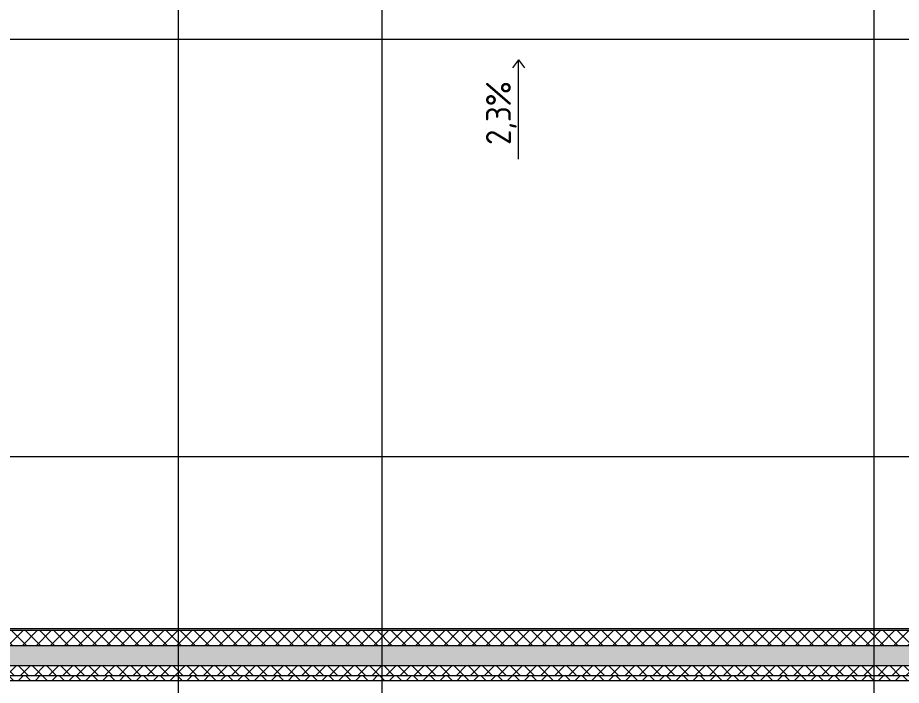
# Model space of a CAD drawing. Header units: millimetres. Extents: x -592259 to 288321, y -552984 to 293768.
# Drawn here: x 107604 to 116494, y -517956 to -511241 of the extents above; entities that cross this region are included whole.
import ezdxf

# ---------------------------------------------------------------- set-up
doc = ezdxf.new("R2010")
doc.units = ezdxf.units.MM
doc.linetypes.add('ADSK_Линия сетки', pattern=[2500, 2000, -250, 0, -250])
for name, color, linetype, lineweight in [('Оси', 250, 'Continuous', 9), ('Размеры', 7, 'Continuous', 9), ('Стены внутренние', 7, 'Continuous', 9), ('Стены наружные', 7, 'Continuous', 9), ('Стены перегородки', 7, 'Continuous', 13), ('Стены штриховка', 250, 'Continuous', 9)]:
    doc.layers.add(name, color=color, linetype=linetype, lineweight=lineweight)
doc.styles.add('ISOCPEUR_1', font='isocpeur.ttf', dxfattribs={"width": 0.9, "height": 250})
pattern_1 = [(45, (23667.23, -543980.64), (-70.71068, 70.71068), []), (135, (23667.23, -543980.64), (-70.71068, -70.71068), [])]

msp = doc.modelspace()

# ---------------------------------------------------------------- hatches: boundary and pattern name
at = {"layer": 'Стены внутренние', "lineweight": 5}
h = msp.add_hatch(dxfattribs=at)
h.set_pattern_fill('FP_1', color=256, style=0, pattern_type=2)
h.set_pattern_definition([(135, (23667.23, -543980.64), (-142.56192, -142.56192), []), (135, (23809.8, -543980.64), (-142.56192, -142.56192), [252.016, -50.403, 3.353, -47.05])])
h.paths.add_polyline_path([(126340.5312, -517755.5807), (126340.5312, -517555.5807), (93167.2298, -517555.5807), (93167.2298, -517755.5807), (125348.4245, -517755.5807)])
at = {"layer": 'Стены наружные', "lineweight": 5}
h = msp.add_hatch(dxfattribs=at)
h.set_pattern_fill('FP_33', color=256, style=0, pattern_type=2)
h.set_pattern_definition(pattern_1)
h.paths.add_polyline_path([(125348.4245, -517555.6404), (126340.5312, -517555.6404), (126340.5312, -517405.6404), (93317.2298, -517405.6404), (93317.2298, -517555.6404), (123930.682, -517555.6404)])
h = msp.add_hatch(dxfattribs=at)
h.set_pattern_fill('FP_33', color=256, style=0, pattern_type=2)
h.set_pattern_definition(pattern_1)
h.paths.add_polyline_path([(125348.4245, -517855.5807), (126340.5312, -517855.5807), (126340.5312, -517755.5807), (92867.2298, -517755.5807), (92867.2298, -517855.5807), (122512.9395, -517855.5807)])
h = msp.add_hatch(dxfattribs=at)
h.set_pattern_fill('FP_34', color=256, style=0, pattern_type=2)
h.set_pattern_definition([(135, (23667.23, -543980.64), (-84.85281, -84.85281), []), (225, (23667.23, -543980.64), (84.85281, -84.85281), [])])
h.paths.add_polyline_path([(125348.4245, -517905.5807), (126340.5312, -517905.5807), (126340.5312, -517855.5807), (92817.2298, -517855.5807), (92817.2298, -517905.5807), (122512.9395, -517905.5807)])

# ---------------------------------------------------------------- linework, layer by layer
at = {"layer": 'Оси', "linetype": 'ADSK_Линия сетки', "ltscale": 100}
for p, q in [((109217.23, -482778.6358), (109217.23, -547719.4803)), ((111267.2298, -482778.6358), (111267.2298, -547719.4803)), ((116217.2298, -482778.6358), (116217.2298, -547719.4803)), ((88763.207, -511455.64), (180488.1093, -511455.64)), ((88763.207, -515655.64), (180488.1093, -515655.64)), ((88763.207, -517555.6404), (180488.1093, -517555.6404))]:
    msp.add_line(p, q, dxfattribs=at)
at = {"layer": 'Размеры'}
for p, q in [((112642.3366, -511664.4372), (112580.9504, -511744.4372)), ((112642.3366, -511664.4372), (112703.7227, -511744.4372)), ((112642.3366, -512664.4372), (112642.3366, -511664.4372))]:
    msp.add_line(p, q, dxfattribs=at)
at = {"layer": 'Стены перегородки'}
for p, q in [((93337.2298, -517385.6404), (128117.2304, -517385.6404)), ((93167.2298, -517555.5807), (128367.2304, -517555.5807)), ((93167.2298, -517555.6404), (128267.2304, -517555.6404)), ((92967.2298, -517755.5807), (128367.2304, -517755.5807)), ((92867.2298, -517855.5807), (128217.2304, -517855.5807)), ((92817.2298, -517905.5807), (128217.2304, -517905.5807))]:
    msp.add_line(p, q, dxfattribs=at)
at = {"layer": 'Стены штриховка'}
msp.add_line((128117.2304, -517405.6404), (93317.2298, -517405.6404), dxfattribs=at)

# ---------------------------------------------------------------- texts
at = {"layer": 'Размеры', "insert": (112315.7226, -512520.4771), "char_height": 250, "width": 854.495671, "attachment_point": 1, "rotation": 90, "line_spacing_factor": 1.149209, "style": 'ISOCPEUR_1'}
msp.add_mtext('2,3%', dxfattribs=at)

doc.saveas('drawing.dxf')
